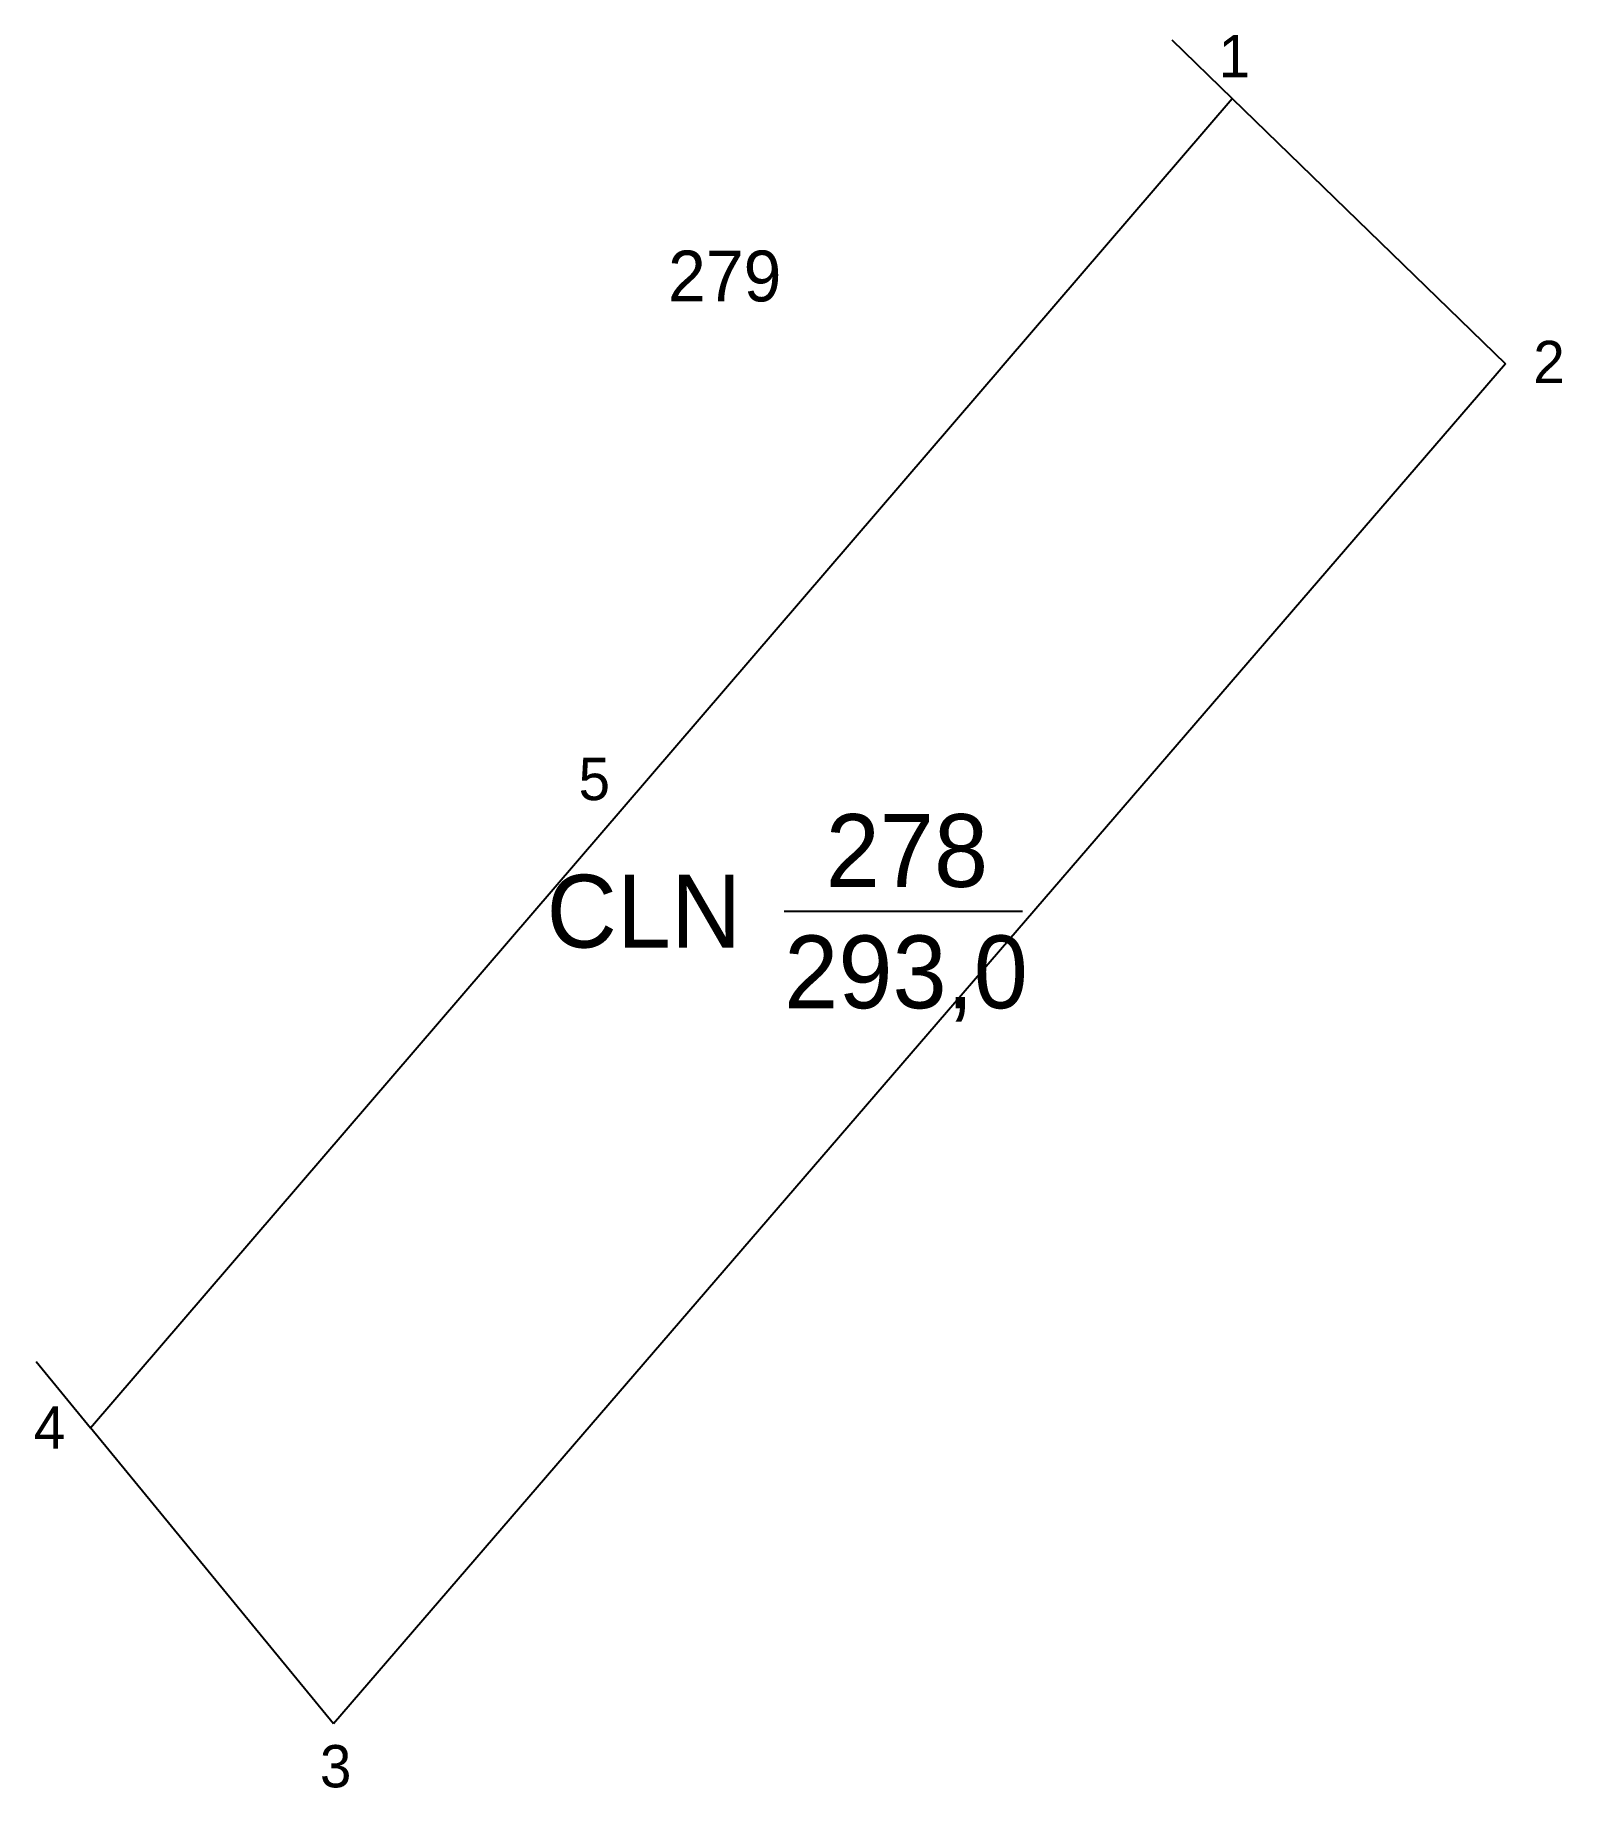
# Model space of a CAD drawing. Extents: x 538395.2 to 538427.1, y 1836980.5 to 1837017.1.
import ezdxf

# ---------------------------------------------------------------- set-up
doc = ezdxf.new("R2010")
doc.units = 0
for name, color, linetype in [('CanhThua', 7, 'Continuous'), ('NhanDiaChinhThua', 7, 'Continuous'), ('NhanTuCan', 7, 'Continuous'), ('RauThua', 7, 'Continuous'), ('SoHieuDinhThua', 7, 'Continuous')]:
    doc.layers.add(name, color=color, linetype=linetype)

msp = doc.modelspace()

# ---------------------------------------------------------------- linework, layer by layer
at = {"layer": 'CanhThua'}
for p, q in [((538407.5, 1837000.996), (538420.201, 1837015.786)), ((538420.201, 1837015.786), (538425.904, 1837010.243)), ((538425.904, 1837010.243), (538401.425, 1836981.834)), ((538396.353, 1836988.014), (538407.5, 1837000.996)), ((538401.425, 1836981.834), (538396.353, 1836988.014))]:
    msp.add_line(p, q, dxfattribs=at)
at = {"layer": 'NhanDiaChinhThua'}
msp.add_line((538410.84, 1836998.81), (538415.816, 1836998.81), dxfattribs=at)
at = {"layer": 'RauThua'}
for p, q in [((538418.937, 1837017.013), (538420.201, 1837015.786)), ((538395.213, 1836989.402), (538396.353, 1836988.014))]:
    msp.add_line(p, q, dxfattribs=at)

# ---------------------------------------------------------------- texts
at = {"layer": 'NhanDiaChinhThua'}
for s, p in [('278', (538411.707, 1836999.317)), ('CLN', (538405.876, 1836998.05)), ('293,0', (538410.841, 1836996.782))]:
    msp.add_text(s, height=1.5207, dxfattribs=at).set_placement(p)
at = {"layer": 'NhanTuCan'}
msp.add_text('279', height=1.0613, dxfattribs=at).set_placement((538408.414, 1837011.548))
at = {"layer": 'SoHieuDinhThua'}
for s, p in [('1', (538419.915, 1837016.227)), ('2', (538426.488, 1837009.84)), ('5', (538406.545, 1837001.13)), ('4', (538395.165, 1836987.582)), ('3', (538401.142, 1836980.507))]:
    msp.add_text(s, height=0.884, dxfattribs=at).set_placement(p)

doc.saveas('drawing.dxf')
